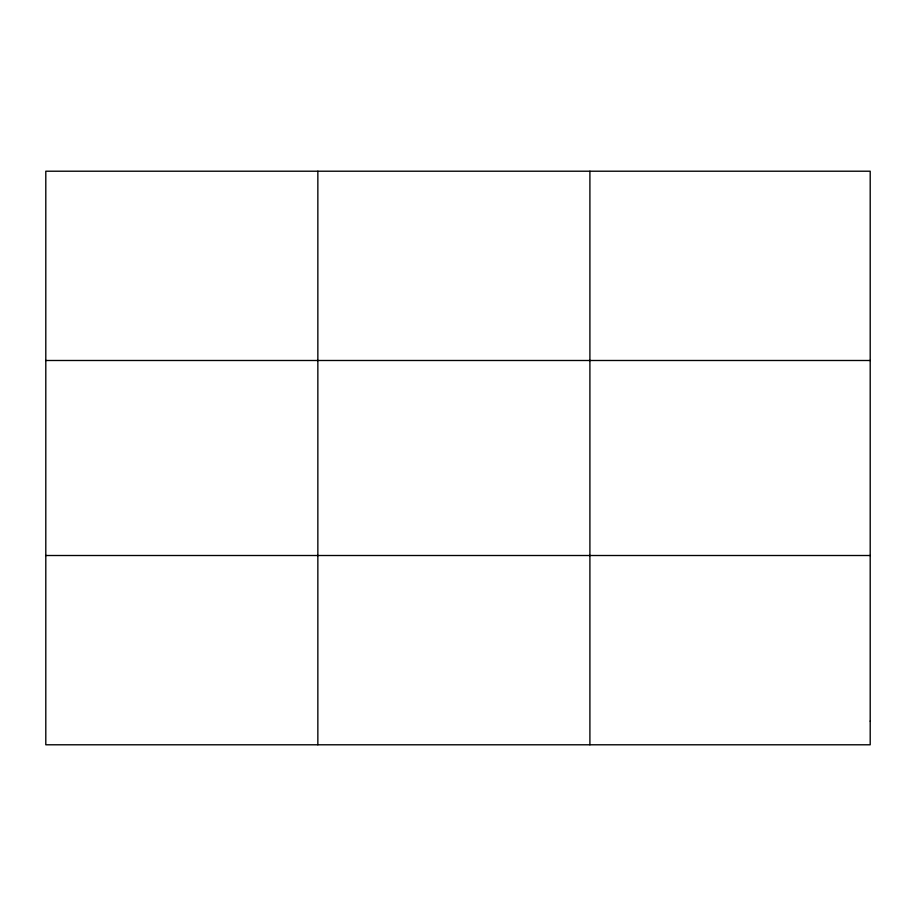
<?xml version="1.0" encoding="UTF-8"?>
<svg xmlns="http://www.w3.org/2000/svg" width="916" height="916" viewBox="0 0 916 916"><rect width="100%" height="100%" fill="white"/><g stroke="black" fill="none" stroke-linecap="round" stroke-linejoin="round"><path stroke-width="1.37" d="M317.852 744.788L317.852 171.212M589.904 744.788L589.904 171.212M45.8 360.492L870.2 360.492M45.8 555.508L870.2 555.508M870.2 721.121L870.2 744.788L45.8 744.788L45.8 171.212L870.2 171.212L870.2 721.121"/></g></svg>
